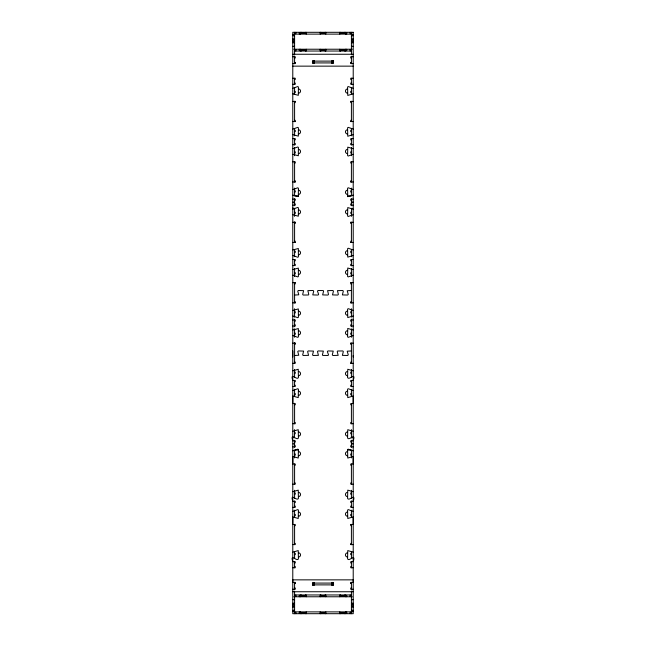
<?xml version="1.0" encoding="UTF-8"?>
<svg xmlns="http://www.w3.org/2000/svg" width="646" height="646" viewBox="0 0 646 646"><rect width="100%" height="100%" fill="white"/><g stroke="black" fill="none" stroke-linecap="round" stroke-linejoin="round"><path stroke-width="0.97" d="M292.783 356.996L292.783 350.94M312.93 584.888L312.93 584.436M333.07 584.888L333.07 583.984M353.217 356.996L353.217 355.494M292.783 202.618L293.009 202.133L293.082 202.731M352.991 202.618L353.217 202.125L351.408 202.125M293.009 207.875L293.009 208.101M353.217 443.382L353.217 443.875L351.408 443.875M292.783 202.303L294.592 202.125M292.872 88.26L297.814 86.54L298.412 87.032L298.323 95.325L292.872 93.88M353.217 93.872L347.758 95.422L347.588 87.032L348.186 86.54L353.217 88.268M353.217 134.683L347.758 136.233L347.588 127.835L348.186 127.343L353.217 129.071M292.872 148.693L297.814 146.973L298.412 147.466L298.323 155.767L292.872 154.321M353.217 154.313L348.186 156.041L347.588 155.549L347.758 147.151L353.217 148.701M353.217 195.116L347.758 196.667L347.588 188.269L348.186 187.776L353.217 189.504M292.872 209.134L297.814 207.406L298.412 207.907L298.323 216.2L292.872 214.755M353.217 214.747L348.186 216.475L347.588 215.982L347.758 207.584L353.217 209.134M292.872 249.937L298.323 248.492L298.412 256.785L297.814 257.278L292.872 255.558M353.217 255.55L347.758 257.1L347.588 248.71L348.186 248.217L353.217 249.945M292.872 269.568L298.323 268.122L298.412 276.415L297.814 276.916L292.872 275.188M353.217 275.188L348.186 276.916L347.588 276.415L347.758 268.025L353.217 269.576M292.872 310.371L298.323 308.925L298.412 317.218L297.814 317.719L292.872 315.999M353.217 315.991L347.758 317.541L347.588 309.143L348.186 308.651L353.217 310.379M292.872 330.001L298.323 328.556L298.412 336.857L297.814 337.349L292.872 335.629M353.217 335.621L348.186 337.349L347.588 336.857L347.758 328.459L353.217 330.009M292.872 370.812L298.242 369.262L298.42 377.547C296.974 380.833 289.779 371.369 292.783 380.413L295.198 380.413L295.198 381.625L294.592 381.625M292.872 390.442L297.814 388.722L298.412 389.215L298.242 397.605L292.824 396.063L292.783 403.58L295.198 403.58L295.198 404.792L294.592 404.792M292.872 431.245L298.242 429.703L298.42 437.988C296.966 441.266 289.868 431.811 292.783 440.855L295.198 440.855L295.198 442.058L294.592 442.058M292.872 450.876L297.814 449.156L298.412 449.648L298.242 458.046L292.824 456.496L292.783 464.022L295.198 464.022L295.198 465.225L294.592 465.225M292.872 491.679L298.242 490.136L298.42 498.421C296.966 501.7 289.868 492.252 292.783 501.288L295.198 501.288L295.198 502.499L294.592 502.499M292.872 511.317L297.814 509.597L298.412 510.09L298.242 518.48L292.824 516.929L292.783 524.455L295.198 524.455L295.198 525.666L294.592 525.666M292.872 552.12L298.242 550.578L298.42 558.855C296.966 562.141 289.868 552.685 292.783 561.721L295.198 561.721L295.198 562.932L294.592 562.932M292.872 129.063L297.814 127.343L298.412 127.835L298.323 136.136L292.872 134.683M292.872 189.496L297.814 187.776L298.412 188.269L298.323 196.57L292.872 195.124M294.14 208.327L294.592 208.327L294.592 216.378M351.86 437.673L351.408 437.641L351.86 437.641L351.408 437.625L351.408 429.622M351.408 216.378L351.634 208.359M294.366 437.673L294.592 429.622M293.009 443.867L294.592 443.875M293.793 34.117L352.207 34.117M292.783 34.513L294.592 34.513M351.408 34.513L353.217 34.513M292.783 35.724L294.592 35.724M351.408 35.724L353.217 35.724M292.783 38.954L294.592 38.954M351.408 38.954L353.217 38.954M292.783 40.165L294.592 40.165M351.408 40.165L353.217 40.165M292.783 41.57L294.592 41.57M351.408 41.57L353.217 41.57M292.783 42.773L294.592 42.773M351.408 42.773L353.217 42.773M292.783 46.302L294.592 46.302M351.408 46.302L353.217 46.302M293.793 49.225L352.207 49.225M294.592 51.034L351.408 51.034M292.783 54.256L353.217 54.256M292.783 56.775L295.198 56.775L295.198 57.987L294.592 57.987M353.217 56.775L350.802 56.775L350.802 57.987L351.408 57.987M312.373 61.112L333.627 61.112M294.592 62.42L295.198 62.42L295.198 63.623L292.783 63.623M351.408 62.42L350.802 62.42L350.802 63.623L353.217 63.623M294.592 62.92L295.198 62.92M312.373 62.92L333.627 62.92M350.802 62.92L351.408 62.92M292.783 66.142L353.217 66.142M292.783 78.231L295.198 78.231L295.198 79.442L294.592 79.442M353.217 78.231L350.802 78.231L350.802 79.442L351.408 79.442M294.592 83.068L295.198 83.068L295.198 84.279L292.783 84.279M351.408 83.068L350.802 83.068L350.802 84.279L353.217 84.279M294.592 91.377L295.198 91.377L295.198 92.588M351.408 91.377L350.802 91.377L350.802 92.588M294.14 93.791L294.592 93.791M351.408 93.791L351.86 93.791M295.198 101.349L294.592 101.349L294.592 121.593L295.198 121.593M350.802 101.349L351.408 101.349L351.408 121.593L350.802 121.593M292.783 101.398L295.198 101.398L295.198 102.609L294.592 102.609M353.217 101.398L350.802 101.398L350.802 102.609L351.408 102.609M294.592 120.334L295.198 120.334L295.198 121.545L292.783 121.545M351.408 120.334L350.802 120.334L350.802 121.545L353.217 121.545M294.592 131.566L295.198 131.566L295.198 130.355M351.408 131.566L350.802 131.566L350.802 130.355M292.783 138.672L295.198 138.672L295.198 139.875L294.592 139.875M353.217 138.672L350.802 138.672L350.802 139.875L351.408 139.875M294.592 143.501L295.198 143.501L295.198 144.712L292.783 144.712M351.408 143.501L350.802 143.501L350.802 144.712L353.217 144.712M294.592 151.81L295.198 151.81L295.198 153.021M351.408 151.81L350.802 151.81L350.802 153.021M294.14 154.232L294.592 154.232M351.408 154.232L351.86 154.232M292.783 161.839L295.198 161.839L295.198 163.042L294.592 163.042M353.217 161.839L350.802 161.839L350.802 163.042L351.408 163.042M294.592 180.775L295.198 180.775L295.198 181.978L294.592 182.035L294.592 161.783M351.408 180.775L350.802 180.775L350.802 181.978L351.408 182.035L351.408 161.783M292.783 181.978L295.198 181.978M350.802 181.978L353.217 181.978M294.592 192.007L295.198 192.007L295.198 190.796M351.408 192.007L350.802 192.007L350.802 190.796M298.581 195.98L294.592 195.98L294.592 188.091M347.419 195.98L351.408 195.98L351.408 188.091M292.783 199.105L295.198 199.105L295.198 200.317L294.592 200.317M353.217 199.105L350.802 199.105L350.802 200.317L351.408 200.317M294.592 203.942L295.198 203.942L295.198 205.145L292.783 205.145M351.408 203.942L350.802 203.942L350.802 205.145L353.217 205.145M351.408 208.375L351.86 208.359M294.592 212.251L295.198 212.251L295.198 213.463M351.408 212.251L350.802 212.251L350.802 213.463M294.592 222.224L295.198 222.224L295.198 223.484L294.592 223.484M351.408 223.484L350.802 223.484L350.802 222.272L351.408 222.224L351.408 242.468L350.802 242.468L350.802 241.208L351.408 241.208M292.783 222.272L295.198 222.272M350.802 222.272L353.217 222.272M294.592 241.208L295.198 241.208L295.198 242.42L294.592 242.468L294.592 221.974M292.783 242.42L295.198 242.42M350.802 242.42L353.217 242.42M294.592 252.441L295.198 252.441L295.198 251.229M351.408 252.441L350.802 252.441L350.802 251.229M292.783 259.539L295.198 259.539L295.198 260.75L294.592 260.75M353.217 259.539L350.802 259.539L350.802 260.75L351.408 260.75M294.592 264.375L295.198 264.375L295.198 265.587L292.783 265.587M351.408 264.375L350.802 264.375L350.802 265.587L353.217 265.587M294.592 272.685L295.198 272.685L295.198 273.896M351.408 272.685L350.802 272.685L350.802 273.896M294.14 275.107L294.592 275.107M351.408 275.107L351.86 275.107M295.198 282.657L294.592 282.657L294.592 302.901L295.198 302.901M350.802 282.657L351.408 282.657L351.408 302.901L350.802 302.901M292.783 282.706L295.198 282.706L295.198 283.917L294.592 283.917M353.217 282.706L350.802 282.706L350.802 283.917L351.408 283.917M351.408 290.506L347.217 290.748L348.259 294.415L347.653 295.06L342.38 294.915L343.325 291.144L342.856 290.522L337.438 290.643L338.383 294.415L337.785 295.06L332.504 294.915L333.449 291.144L332.981 290.522L327.57 290.643L328.515 294.415L327.91 295.06L322.637 294.915L323.581 291.144L323.25 290.571L317.953 290.522L317.485 291.144L318.639 294.415L318.042 295.06L312.761 294.915L313.706 291.144L313.1 290.506L307.827 290.643L308.772 294.415L308.441 294.996L303.144 295.044L302.675 294.415L303.62 290.643L298.347 290.506L297.741 291.144L298.783 294.818L294.592 295.06M294.592 301.65L295.198 301.65L295.198 302.853L292.783 302.853M351.408 301.65L350.802 301.65L350.802 302.853L353.217 302.853M294.592 312.874L295.198 312.874L295.198 311.671M351.408 312.874L350.802 312.874L350.802 311.671M292.783 319.98L295.198 319.98L295.198 321.183L294.592 321.183M353.217 319.98L350.802 319.98L350.802 321.183L351.408 321.183M294.592 324.817L295.198 324.817L295.198 326.02L292.783 326.02M351.408 324.817L350.802 324.817L350.802 326.02L353.217 326.02M294.592 333.126L295.198 333.126L295.198 334.329M351.408 333.126L350.802 333.126L350.802 334.329M294.14 335.54L294.592 335.54M351.408 335.54L351.86 335.54M294.592 343.099L295.198 343.099M350.802 343.099L351.408 343.099L351.408 363.343M292.783 343.147L295.198 343.147L295.198 344.35L294.592 344.35M353.217 343.147L350.802 343.147L350.802 344.35L351.408 344.35M351.408 350.94L347.217 351.182L348.259 354.856L347.653 355.494L342.38 355.357L343.325 351.585L342.856 350.956L337.559 351.004L337.228 351.585L338.173 355.357L332.9 355.494L332.294 354.856L333.239 351.085L327.958 350.94L327.361 351.585L328.515 354.856L328.047 355.478L322.75 355.429L322.419 354.856L323.363 351.085L318.09 350.94L317.485 351.585L318.43 355.357L313.019 355.478L312.551 354.856L313.496 351.085L308.215 350.94L307.617 351.585L308.562 355.357L303.144 355.478L302.675 354.856L303.62 351.085L298.347 350.94L297.741 351.585L298.783 355.252L294.592 355.494M294.592 362.083L295.198 362.083L295.198 363.294L292.783 363.294M351.408 362.083L350.802 362.083L350.802 363.294M350.802 363.343L353.217 363.294M294.592 373.315L295.198 373.315L295.198 372.104M351.408 373.315L350.802 373.315L350.802 372.104M351.408 381.625L350.802 381.625L350.802 380.413L353.217 380.413C356.221 371.377 349.001 380.817 347.58 377.547L347.758 369.262L353.217 370.812M294.592 385.25L295.198 385.25L295.198 386.461L292.783 386.461M351.408 385.25L350.802 385.25L350.802 386.461L353.217 386.461M294.592 393.559L295.198 393.559L295.198 394.771M351.408 393.559L350.802 393.559L350.802 394.771M294.14 395.974L294.592 395.974M351.408 395.974L351.86 395.974M351.408 404.792L350.802 404.792L350.802 403.58L353.217 403.58L353.217 396.055L347.758 397.605L347.588 389.215L348.186 388.722L353.217 390.45M294.592 422.516L295.198 422.516L295.198 423.728L292.783 423.728M351.408 422.516L350.802 422.516L350.802 423.728L353.217 423.728M294.592 433.749L295.198 433.749L295.198 432.537M351.408 433.749L350.802 433.749L350.802 432.537M294.14 437.625L294.592 437.625M352.918 437.625L353.217 438.125M351.408 442.058L350.802 442.058L350.802 440.855L353.217 440.855C356.156 431.77 349.074 441.25 347.58 437.988L347.758 429.703L353.217 431.253M294.592 445.683L295.198 445.683L295.198 446.895L292.783 446.895M351.408 445.683L350.802 445.683L350.802 446.895L353.217 446.895M298.581 450.02L294.592 450.02L294.592 457.909M347.419 450.02L351.408 450.02L351.408 457.909M294.592 453.993L295.198 453.993L295.198 455.204M351.408 453.993L350.802 453.993L350.802 455.204M351.408 465.225L350.802 465.225L350.802 464.022L353.217 464.022L353.217 456.496L347.758 458.046L347.588 449.648L348.186 449.156L353.217 450.884M294.592 482.958L295.198 482.958L295.198 484.161L292.783 484.161M351.408 482.958L350.802 482.958L350.802 484.161L353.217 484.161M294.14 491.767L294.592 491.767M351.408 491.767L351.86 491.767M294.592 494.19L295.198 494.19L295.198 492.979M351.408 494.19L350.802 494.19L350.802 492.979M351.408 502.499L350.802 502.499L350.802 501.288L353.217 501.288C356.156 492.204 349.074 501.684 347.58 498.421L347.758 490.136L353.217 491.687M294.592 506.125L295.198 506.125L295.198 507.328L292.783 507.328M351.408 506.125L350.802 506.125L350.802 507.328L353.217 507.328M294.592 514.434L295.198 514.434L295.198 515.645M351.408 514.434L350.802 514.434L350.802 515.645M350.802 524.407L353.217 524.455L353.217 516.929L347.758 518.48L347.588 510.09L348.186 509.597L353.217 511.317M351.408 525.666L350.802 525.666L350.802 524.455M294.592 543.391L295.198 543.391L295.198 544.602L292.783 544.602M351.408 543.391L350.802 543.391L350.802 544.602M350.802 544.651L353.217 544.602M294.592 554.623L295.198 554.623L295.198 553.412M351.408 554.623L350.802 554.623L350.802 553.412M351.408 562.932L350.802 562.932L350.802 561.721L353.217 561.721C356.156 552.637 349.074 562.117 347.58 558.855L347.758 550.578L353.217 552.128M294.592 566.558L295.198 566.558L295.198 567.769L292.783 567.769M351.408 566.558L350.802 566.558L350.802 567.769L353.217 567.769M294.592 583.08L295.198 583.08M312.373 583.08L333.627 583.08M350.802 583.08L351.408 583.08M294.592 583.58L295.198 583.58L295.198 582.377L292.783 582.377L292.783 579.858L353.217 579.858L353.217 582.377L350.802 582.377L350.802 583.58L351.408 583.58M312.373 584.888L333.627 584.888M294.592 588.013L295.198 588.013L295.198 589.225L292.783 589.225M351.408 588.013L350.802 588.013L350.802 589.225L353.217 589.225M292.783 591.744L353.217 591.744M294.592 594.966L351.408 594.966M293.793 596.775L352.207 596.775M292.783 599.698L294.592 599.698M351.408 599.698L353.217 599.698M292.783 603.227L294.592 603.227M351.408 603.227L353.217 603.227M292.783 604.43L294.592 604.43M351.408 604.43L353.217 604.43M292.783 605.835L294.592 605.835M351.408 605.835L353.217 605.835M292.783 607.046L294.592 607.046M351.408 607.046L353.217 607.046M292.783 610.276L294.592 610.276M351.408 610.276L353.217 610.276M292.783 611.487L294.592 611.487M351.408 611.487L353.217 611.487M293.793 611.883L352.207 611.883M351.408 32.3L351.408 54.321M351.408 56.17L351.408 63.623M351.408 78.231L351.408 84.279M351.408 87.444L351.408 94.308M351.408 128.635L351.408 135.846M351.408 138.672L351.408 145.011M351.408 147.53L351.408 155.726M351.408 198.75L351.408 205.751M351.408 249.509L351.408 256.72M351.408 259.539L351.408 265.886M351.408 268.405L351.408 276.601M351.408 308.748L351.408 317.162M351.408 319.076L351.408 326.779M351.408 328.838L351.408 337.252M351.408 369.399L351.408 377.595M351.408 380.413L351.408 386.76M351.408 389.28L351.408 396.491M351.408 403.532L351.408 423.776M351.408 440.249L351.408 447.25M351.408 463.965L351.408 484.217M351.408 490.274L351.408 498.47M351.408 500.989L351.408 507.328M351.408 510.154L351.408 517.365M351.408 524.407L351.408 544.651M351.408 551.692L351.408 558.556M351.408 561.721L351.408 567.769M351.408 582.377L351.408 589.83M351.408 591.187L351.408 613.7M350.132 32.3L350.132 33.81M350.132 49.524L350.132 51.034M350.132 594.966L350.132 596.476M350.132 612.19L350.132 613.7M346.708 32.599L346.708 34.117M346.708 49.225L346.708 50.735M346.708 595.265L346.708 596.775M346.708 611.883L346.708 613.401M345.44 32.3L345.44 34.117M345.465 49.225L345.44 51.034M345.44 594.966L345.44 596.775M345.465 611.883L345.44 613.7M344.746 32.3L344.746 33.204L340.515 33.204L340.515 32.3M344.746 51.034L344.746 50.13L340.515 50.13L340.515 51.034M344.746 594.966L344.746 595.87L340.515 595.87L340.515 594.966M344.746 613.7L344.746 612.796L340.515 612.796L340.515 613.7M339.804 32.3L339.828 34.117M339.828 49.225L339.828 51.034M339.804 594.966L339.828 596.775M339.828 611.883L339.828 613.7M325.802 32.3L325.802 34.117M325.834 49.225L325.802 51.034M325.802 594.966L325.802 596.775M325.834 611.883L325.802 613.7M325.116 32.3L325.116 33.204L320.884 33.204L320.884 32.3M325.116 51.034L325.116 50.13L320.884 50.13L320.884 51.034M325.116 594.966L325.116 595.87L320.884 595.87L320.884 594.966M325.116 613.7L325.116 612.796L320.884 612.796L320.884 613.7M320.198 32.3L320.198 34.117M320.166 49.225L320.198 51.034M320.198 594.966L320.198 596.775M320.166 611.883L320.198 613.7M306.172 32.3L306.172 34.117M306.172 49.225L306.196 51.034M306.172 594.966L306.172 596.775M306.172 611.883L306.196 613.7M305.485 32.3L305.485 33.204L301.254 33.204L301.254 32.3M305.485 51.034L305.485 50.13L301.254 50.13L301.254 51.034M305.485 594.966L305.485 595.87L301.254 595.87L301.254 594.966M305.485 613.7L305.485 612.796L301.254 612.796L301.254 613.7M300.56 32.3L300.56 34.117M300.535 49.225L300.56 51.034M300.56 594.966L300.56 596.775M300.535 611.883L300.56 613.7M299.292 32.599L299.292 34.117M299.292 49.225L299.292 50.735M299.292 595.265L299.292 596.775M299.292 611.883L299.292 613.401M295.868 32.3L295.868 33.81M295.868 49.524L295.868 51.034M295.868 594.966L295.868 596.476M295.868 612.19L295.868 613.7M294.592 32.3L294.592 54.813M294.592 56.17L294.592 63.623M294.592 78.231L294.592 84.279M294.592 87.444L294.592 94.308M294.592 128.635L294.592 135.846M294.592 138.672L294.592 145.011M294.592 147.53L294.592 155.726M294.592 198.75L294.592 205.751M294.592 249.509L294.592 256.72M294.592 259.539L294.592 265.587M294.592 268.405L294.592 276.601M294.592 308.748L294.592 317.162M294.592 319.221L294.592 326.779M294.592 328.838L294.592 337.252M294.592 342.84L294.592 363.343M294.592 369.399L294.592 377.595M294.592 380.413L294.592 386.461M294.592 389.28L294.592 396.491M294.592 403.282L294.592 423.776M294.592 440.249L294.592 447.25M294.592 463.965L294.592 484.217M294.592 490.274L294.592 498.47M294.592 500.989L294.592 507.328M294.592 510.154L294.592 517.365M294.592 524.407L294.592 544.651M294.592 551.692L294.592 558.556M294.592 561.721L294.592 567.769M294.592 582.377L294.592 589.83M294.592 591.679L294.592 613.7M347.58 93.186A2.116 2.116 0 0 1 345.465 91.07A2.116 2.116 0 0 1 347.58 88.954M298.42 88.954A2.116 2.116 0 0 1 300.535 91.07A2.116 2.116 0 0 1 298.42 93.186M347.58 153.619A2.116 2.116 0 0 1 345.465 151.503A2.116 2.116 0 0 1 347.58 149.387M347.58 133.988A2.116 2.116 0 0 1 345.465 131.873A2.116 2.116 0 0 1 347.58 129.757M298.42 129.757A2.116 2.116 0 0 1 300.535 131.873A2.116 2.116 0 0 1 298.42 133.988M298.42 149.387A2.116 2.116 0 0 1 300.535 151.503A2.116 2.116 0 0 1 298.42 153.619M347.58 214.06A2.116 2.116 0 0 1 345.465 211.945A2.116 2.116 0 0 1 347.58 209.829M347.58 194.43A2.116 2.116 0 0 1 345.465 192.314A2.116 2.116 0 0 1 347.58 190.199M298.42 190.199A2.116 2.116 0 0 1 300.535 192.314A2.116 2.116 0 0 1 298.42 194.43M298.42 209.829A2.116 2.116 0 0 1 300.535 211.945A2.116 2.116 0 0 1 298.42 214.06M347.58 254.863A2.116 2.116 0 0 1 345.465 252.748A2.116 2.116 0 0 1 347.58 250.632M347.58 274.493A2.116 2.116 0 0 1 345.465 272.378A2.116 2.116 0 0 1 347.58 270.262M298.42 270.262A2.116 2.116 0 0 1 300.535 272.378A2.116 2.116 0 0 1 298.42 274.493M298.42 250.632A2.116 2.116 0 0 1 300.535 252.748A2.116 2.116 0 0 1 298.42 254.863M298.42 552.815A2.116 2.116 0 0 1 300.535 554.93A2.116 2.116 0 0 1 298.42 557.046M347.58 557.046A2.116 2.116 0 0 1 345.465 554.93A2.116 2.116 0 0 1 347.58 552.815M298.42 492.381A2.116 2.116 0 0 1 300.535 494.497A2.116 2.116 0 0 1 298.42 496.613M298.42 512.012A2.116 2.116 0 0 1 300.535 514.127A2.116 2.116 0 0 1 298.42 516.243M347.58 516.243A2.116 2.116 0 0 1 345.465 514.127A2.116 2.116 0 0 1 347.58 512.012M347.58 496.613A2.116 2.116 0 0 1 345.465 494.497A2.116 2.116 0 0 1 347.58 492.381M298.42 431.94A2.116 2.116 0 0 1 300.535 434.055A2.116 2.116 0 0 1 298.42 436.171M298.42 451.57A2.116 2.116 0 0 1 300.535 453.686A2.116 2.116 0 0 1 298.42 455.801M347.58 455.801A2.116 2.116 0 0 1 345.465 453.686A2.116 2.116 0 0 1 347.58 451.57M347.58 436.171A2.116 2.116 0 0 1 345.465 434.055A2.116 2.116 0 0 1 347.58 431.94M298.42 391.137A2.116 2.116 0 0 1 300.535 393.252A2.116 2.116 0 0 1 298.42 395.368M298.42 371.507A2.116 2.116 0 0 1 300.535 373.622A2.116 2.116 0 0 1 298.42 375.738M347.58 375.738A2.116 2.116 0 0 1 345.465 373.622A2.116 2.116 0 0 1 347.58 371.507M347.58 395.368A2.116 2.116 0 0 1 345.465 393.252A2.116 2.116 0 0 1 347.58 391.137M347.58 315.296A2.116 2.116 0 0 1 345.465 313.181A2.116 2.116 0 0 1 347.58 311.065M347.58 334.935A2.116 2.116 0 0 1 345.465 332.819A2.116 2.116 0 0 1 347.58 330.704M298.42 330.704A2.116 2.116 0 0 1 300.535 332.819A2.116 2.116 0 0 1 298.42 334.935M298.42 311.065A2.116 2.116 0 0 1 300.535 313.181A2.116 2.116 0 0 1 298.42 315.296M353.217 32.3L292.783 32.3L292.783 613.7L353.217 613.7L353.217 32.3M314.134 60.506L312.93 60.506L312.93 63.526L314.134 63.526L314.134 60.506M333.07 60.506L331.866 60.506L331.866 63.526L333.07 63.526L333.07 60.506M314.134 582.474L312.93 582.474L312.93 585.494L314.134 585.494L314.134 582.474M333.07 582.474L331.866 582.474L331.866 585.494L333.07 585.494L333.07 582.474"/></g></svg>
